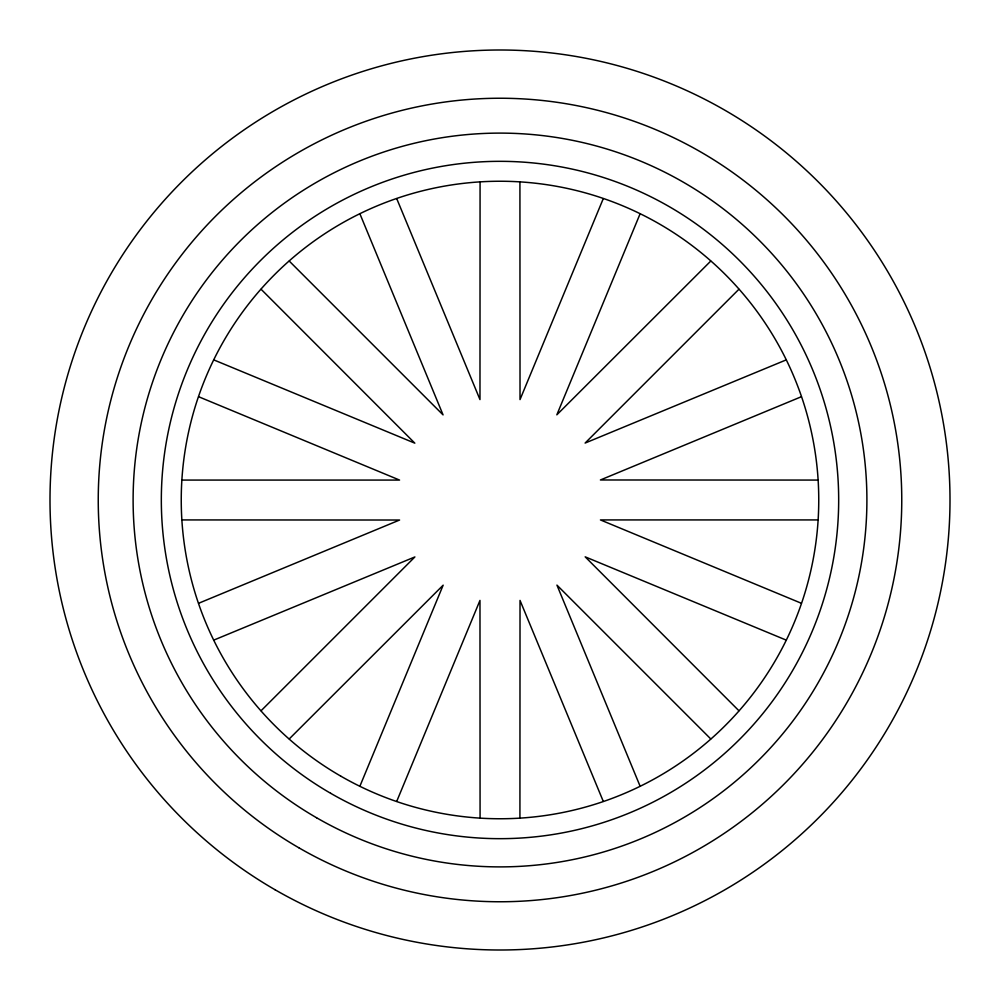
<?xml version="1.0" encoding="UTF-8"?>
<svg xmlns="http://www.w3.org/2000/svg" width="1000" height="1000" viewBox="0 0 1000 1000"><rect width="100%" height="100%" fill="white"/><g stroke="black" fill="none" stroke-linecap="round" stroke-linejoin="round"><path stroke-width="1.5" d="M359.938 786.1L443.162 585.175L289.288 738.888M603.263 198.65L520.025 399.588L519.925 182.075M396.737 801.35L479.975 600.413L480.075 817.925M640.062 213.9L556.838 414.825L710.713 261.112M261.112 710.713L414.888 556.938L213.9 640.062M738.888 289.288L585.112 443.062L786.1 359.938M198.65 603.263L399.588 520.025L182.075 519.925M801.35 396.737L600.413 479.975L817.925 480.075M182.075 480.075L399.562 480.075L198.65 396.737M817.925 519.925L600.438 519.925L801.35 603.263M213.9 359.938L414.825 443.162L261.112 289.288M786.1 640.062L585.175 556.838L738.888 710.713M289.288 261.112L443.062 414.888L359.938 213.9M710.713 738.888L556.938 585.112L640.062 786.1M396.737 198.65L479.975 399.588L480.075 182.075M603.263 801.35L520.025 600.413L519.925 817.925M275 889.712A450 450 0 0 0 950 500A450 450 0 0 0 275 110.288A450 450 0 0 0 275 889.712M340.625 776.05A318.75 318.75 0 0 0 818.75 500A318.75 318.75 0 0 0 340.625 223.95A318.75 318.75 0 0 0 340.625 776.05M330.662 793.3A338.675 338.675 0 0 0 838.675 500A338.675 338.675 0 0 0 330.662 206.7A338.675 338.675 0 0 0 330.662 793.3M316.55 817.738A366.9 366.9 0 0 0 866.9 500A366.9 366.9 0 0 0 316.55 182.262A366.9 366.9 0 0 0 316.55 817.738M299.125 847.938A401.763 401.763 0 0 0 901.762 500A401.763 401.763 0 0 0 299.125 152.062A401.763 401.763 0 0 0 299.125 847.938"/></g></svg>
